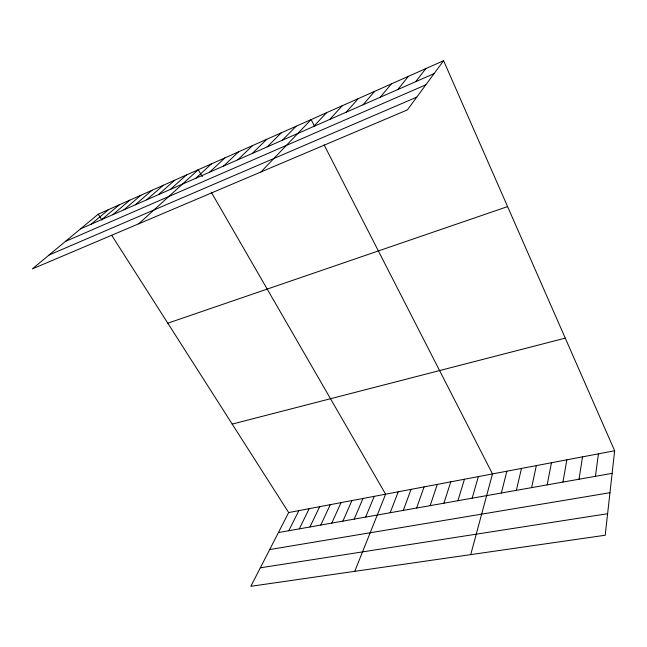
<?xml version="1.0" encoding="UTF-8"?>
<svg xmlns="http://www.w3.org/2000/svg" width="647" height="647" viewBox="0 0 647 647"><rect width="100%" height="100%" fill="white"/><g stroke="black" fill="none" stroke-linecap="round" stroke-linejoin="round"><path stroke-width="0.97" d="M614.65 450.765L605.212 535.239L250.85 586.303L288.667 512.561L614.65 450.765L443.607 60.697L98.223 214.189L32.35 268.901L407.375 109.893L443.607 60.697M595.434 476.305L598.435 453.838M579.049 479.217L582.502 456.863M562.955 482.072L566.845 459.831M547.152 484.878L551.454 462.742M531.624 487.636L536.339 465.614M516.363 490.337L521.474 468.428M501.368 492.998L506.86 471.202M470.725 554.616L492.488 473.928L324.074 144.839M472.156 498.182L478.351 476.604M457.914 500.713L464.457 479.241M443.915 503.196L450.781 481.829M430.142 505.639L437.332 484.377M416.603 508.041L424.092 486.892M403.283 510.41L411.063 489.358M390.173 512.731L398.245 491.793M354.742 571.333L385.62 494.179L211.318 192.305M365.652 517.082L374.241 496.338M354.192 519.12L363.016 498.465M342.902 521.126L351.944 500.568M331.765 523.099L341.034 502.638M320.791 525.049L330.269 504.676M309.97 526.965L319.658 506.69M299.302 528.858L309.185 508.671M288.78 530.726L298.857 510.629M415.738 81.668L425.807 68.606M397.784 89.553L408.378 76.354M380.218 97.268L391.322 83.932M363.04 104.814L374.621 91.356M346.218 112.198L358.26 98.627M329.752 119.428L342.231 105.744M313.633 126.505L326.533 112.724M260.927 171.989L311.142 119.566L314.652 126.424M282.383 140.229L296.059 126.27M267.235 146.885L281.267 132.837M252.387 153.404L266.766 139.283M237.837 159.793L252.54 145.607M223.571 166.061L238.589 151.81M209.579 172.199L224.897 157.892M195.863 178.224L211.464 163.861M138.733 223.797L198.281 169.724L202.309 176.704M170.307 189.45L186.417 174.997M158.41 194.674L174.747 180.181M146.723 199.802L163.27 185.277M135.231 204.856L151.988 190.291M123.933 209.814L140.884 195.224M112.813 214.699L129.966 200.085M101.886 219.495L119.218 204.856M91.138 224.218L108.639 209.555M80.56 228.86L434.097 73.604M65.444 241.42L425.839 84.814M49.075 255.015L416.773 97.131M167.808 323.201L507.588 206.603M232.208 424.1L565.26 338.138M278.412 532.57L612.127 473.345M269.702 549.554L609.967 492.707M260.337 567.807L607.614 513.718M98.223 214.189L102.008 220.117M111.68 235.265L288.667 512.561"/></g></svg>
